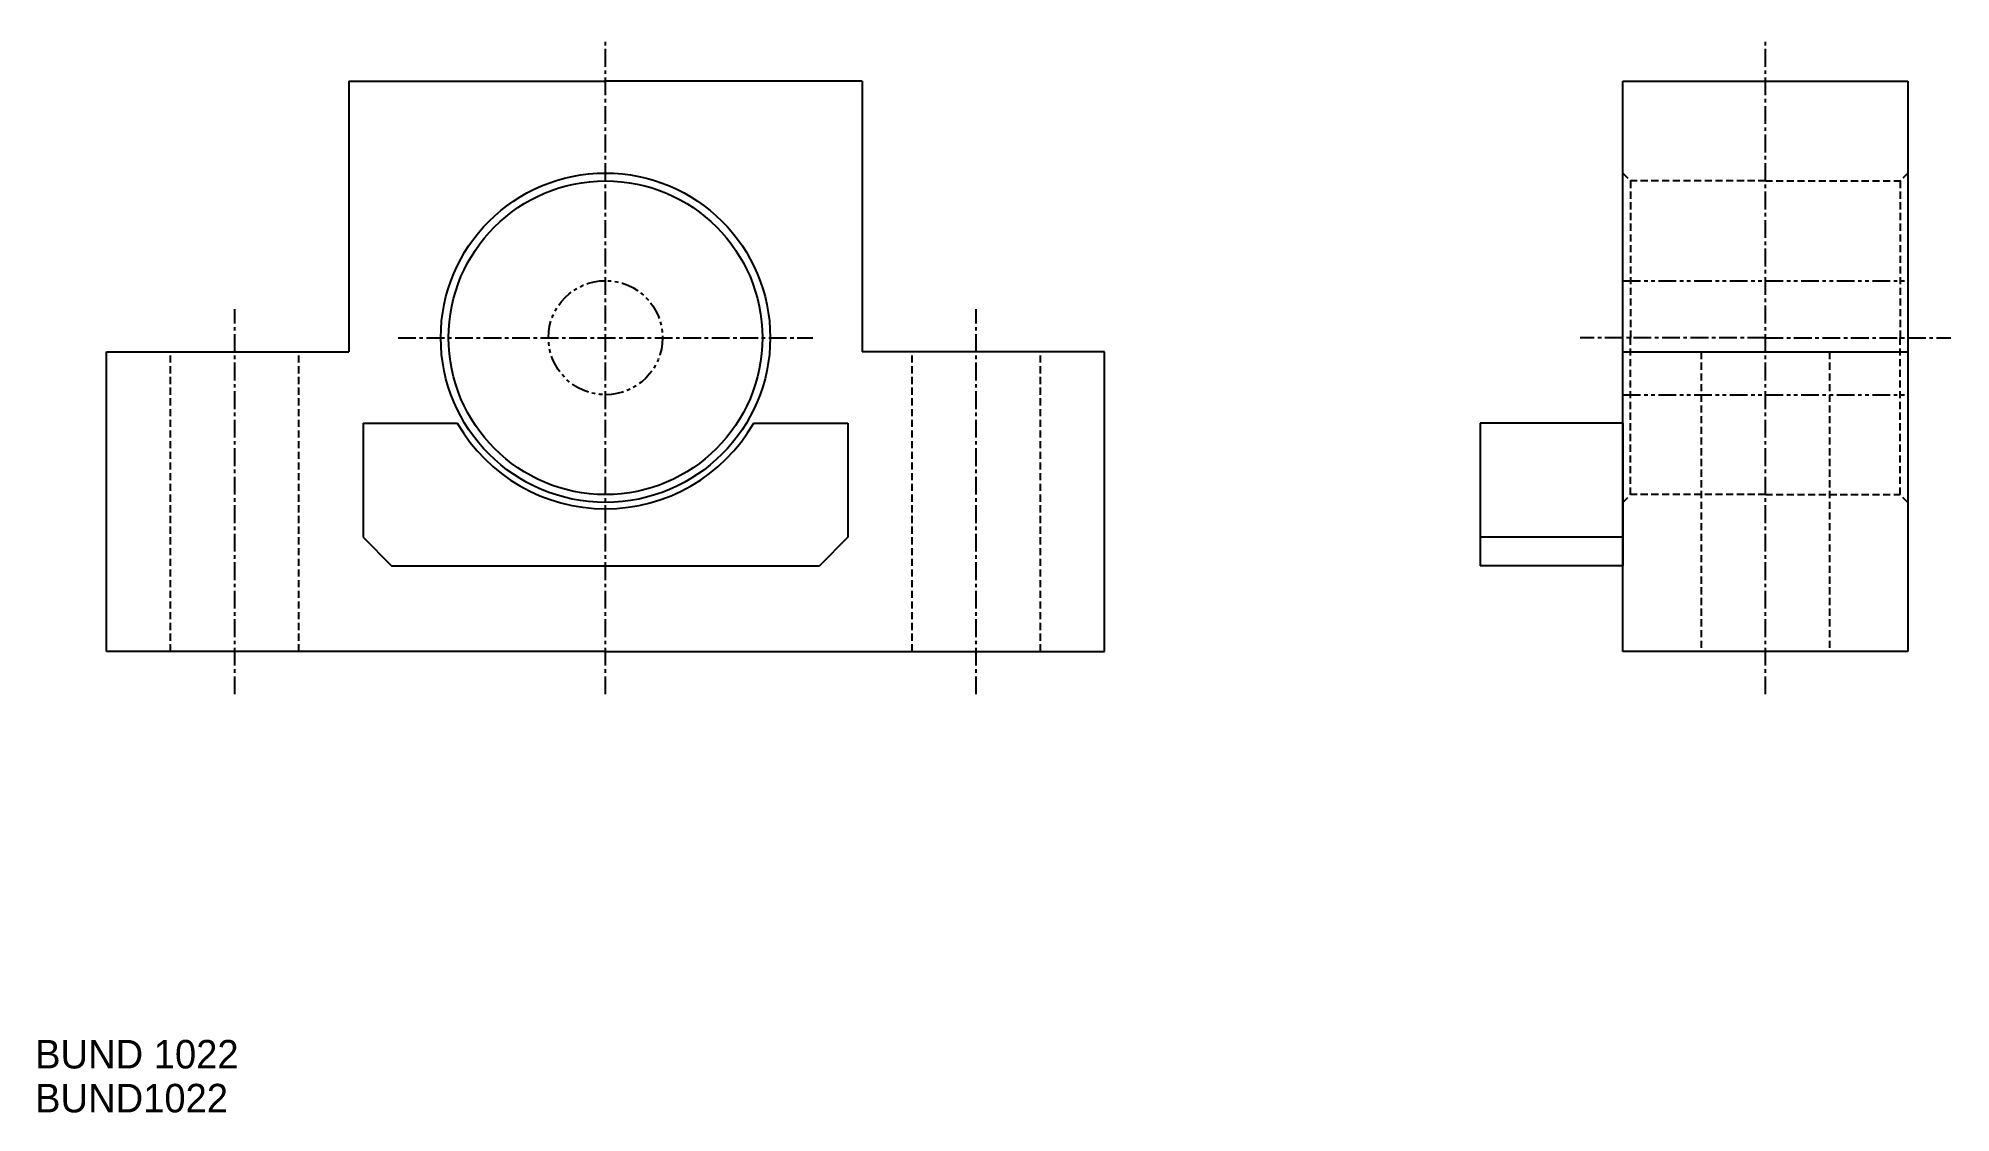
# Model space of a CAD drawing. Extents: x 81 to 215, y 42 to 117.
import ezdxf

# ---------------------------------------------------------------- set-up
doc = ezdxf.new("R2010")
doc.units = 0
for name, pattern in [('CENTER', [2, 1.25, -0.25, 0.25, -0.25]), ('DASHED', [0.75, 0.5, -0.25]), ('PHANTOM', [2.5, 1.25, -0.25, 0.25, -0.25, 0.25, -0.25])]:
    doc.linetypes.add(name, pattern=pattern)
doc.layers.get('0').update_dxf_attribs({"linetype": 'CONTINUOUS'})
doc.layers.add('CENTER', color=1, linetype='CENTER')

msp = doc.modelspace()

# ---------------------------------------------------------------- linework, layer by layer
at = {"color": 7, "linetype": 'CONTINUOUS'}
for p, q in [((102.72, 114.21), (102.72, 95.21)), ((102.72, 114.21), (120.72, 114.21)), ((138.72, 114.21), (120.72, 114.21)), ((138.72, 114.21), (138.72, 95.21)), ((192.06, 74.21), (192.06, 114.21)), ((192.06, 114.21), (212.06, 114.21)), ((212.06, 114.21), (212.06, 74.21)), ((85.72, 74.21), (85.72, 95.21)), ((155.72, 74.21), (155.72, 95.21)), ((192.06, 95.21), (212.06, 95.21)), ((103.72, 90.21), (103.72, 82.21)), ((103.72, 90.21), (110.33, 90.21)), ((131.11, 90.21), (137.72, 90.21)), ((137.72, 90.21), (137.72, 82.21)), ((192.06, 90.21), (182.06, 90.21)), ((182.06, 90.21), (182.06, 80.21)), ((192.06, 90.21), (192.06, 80.21)), ((103.72, 82.21), (105.72, 80.21)), ((137.72, 82.21), (135.72, 80.21)), ((192.06, 82.21), (182.06, 82.21)), ((105.72, 80.21), (135.72, 80.21)), ((192.06, 80.21), (182.06, 80.21)), ((120.72, 74.21), (85.72, 74.21)), ((120.72, 74.21), (155.72, 74.21)), ((212.06, 74.21), (192.06, 74.21))]:
    msp.add_line(p, q, dxfattribs=at)
at = {"color": 3, "linetype": 'DASHED'}
for p, q in [((192.06, 107.76), (192.61, 107.21)), ((212.06, 107.76), (211.51, 107.21)), ((192.61, 107.21), (192.61, 96.21)), ((202.06, 107.21), (192.61, 107.21)), ((202.06, 107.21), (211.51, 107.21)), ((211.51, 107.21), (211.51, 96.21)), ((192.61, 85.21), (192.61, 96.21)), ((211.51, 85.21), (211.51, 96.21)), ((90.22, 74.21), (90.22, 95.21)), ((99.22, 74.21), (99.22, 95.21)), ((142.22, 74.21), (142.22, 95.21)), ((151.22, 74.21), (151.22, 95.21)), ((197.56, 95.21), (197.56, 74.21)), ((206.56, 95.21), (206.56, 74.21)), ((192.06, 84.66), (192.61, 85.21)), ((202.06, 85.21), (192.61, 85.21)), ((202.06, 85.21), (211.51, 85.21)), ((212.06, 84.66), (211.51, 85.21))]:
    msp.add_line(p, q, dxfattribs=at)
at = {"color": 3, "linetype": 'PHANTOM'}
for p, q in [((192.06, 100.21), (212.06, 100.21)), ((192.06, 92.21), (212.06, 92.21))]:
    msp.add_line(p, q, dxfattribs=at)
at = {"color": 7, "linetype": 'CONTINUOUS'}
for points in [[(85.72, 95.21), (102.72, 95.21)], [(155.72, 95.21), (138.72, 95.21)]]:
    msp.add_lwpolyline(points, dxfattribs=at)
for radius in [11.55, 11]:
    msp.add_circle((120.72, 96.21), radius, dxfattribs=at)
at = {"color": 3, "linetype": 'PHANTOM'}
msp.add_circle((120.72, 96.21), 4, dxfattribs=at)
at = {"color": 7, "linetype": 'CONTINUOUS'}
msp.add_arc((120.72, 96.21), 12, 210, 330, dxfattribs=at)
at = {"layer": 'CENTER', "color": 1, "linetype": 'CENTER'}
for p, q in [((120.72, 71.21), (120.72, 117.21)), ((202.06, 71.21), (202.06, 117.21)), ((94.72, 71.21), (94.72, 98.21)), ((146.72, 71.21), (146.72, 98.21)), ((106.17, 96.21), (135.27, 96.21)), ((202.06, 96.21), (189.06, 96.21)), ((202.06, 96.21), (215.06, 96.21))]:
    msp.add_line(p, q, dxfattribs=at)

# ---------------------------------------------------------------- texts
at = {"color": 7, "linetype": 'CONTINUOUS'}
for s, p in [('BUND 1022', (80.72, 44.96)), ('BUND1022', (80.72, 41.88))]:
    msp.add_text(s, height=2, dxfattribs=at).set_placement(p)

doc.saveas('drawing.dxf')
